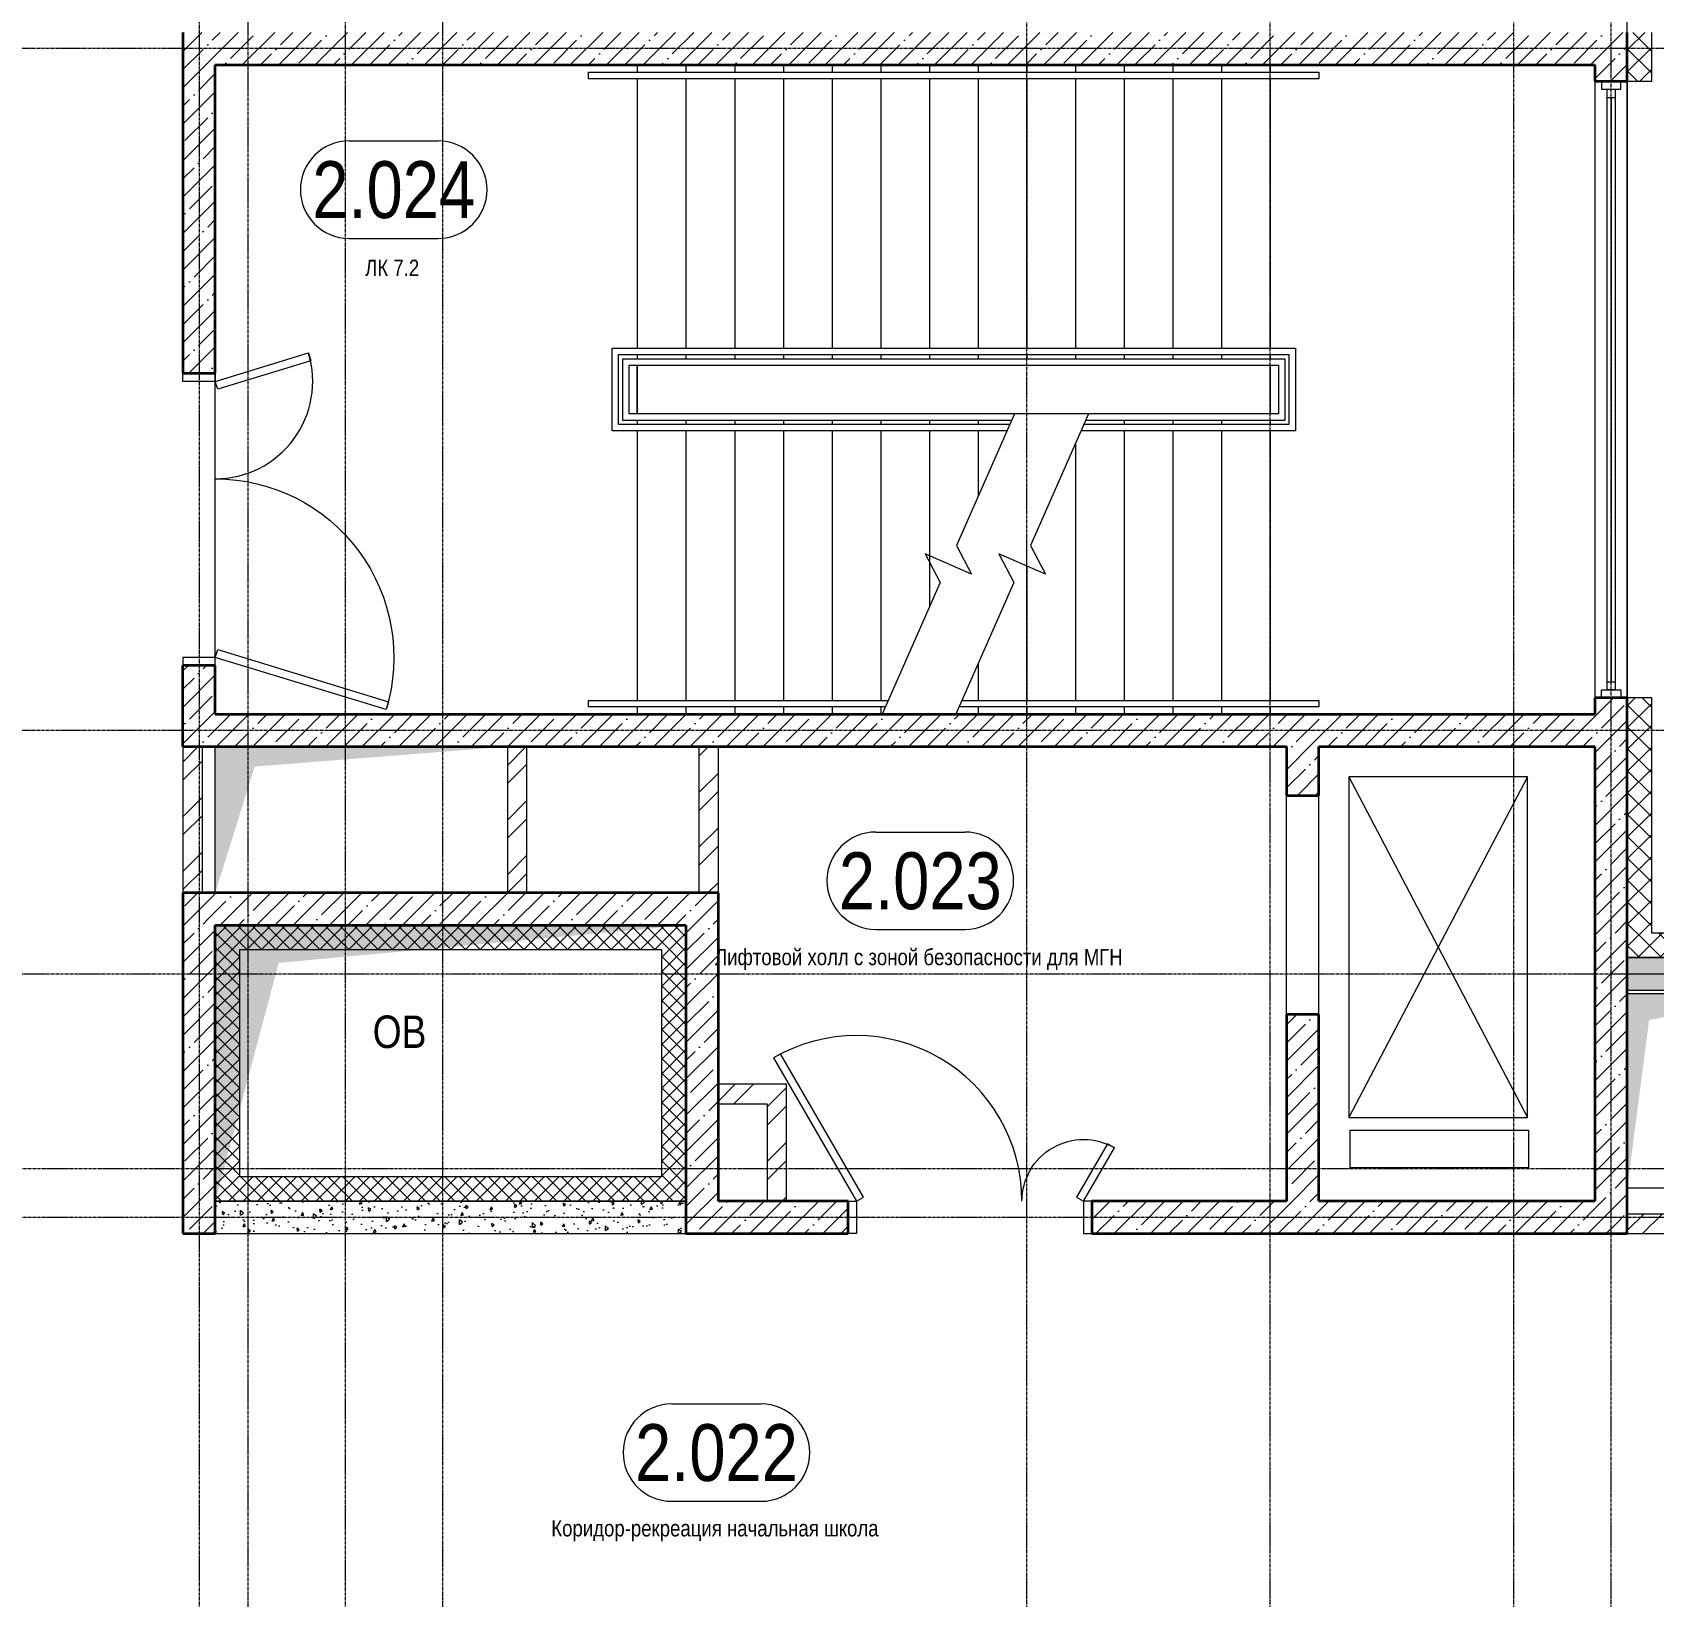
# Model space of a CAD drawing. Header units: millimetres. Extents: x -231292 to 573618, y -153144 to 564035.
# Drawn here: x 64856 to 74845, y 22894 to 32530 of the extents above; entities that cross this region are included whole.
import ezdxf
from ezdxf.enums import TextEntityAlignment as Align

# ---------------------------------------------------------------- set-up
doc = ezdxf.new("R2010")
doc.units = ezdxf.units.MM
doc.linetypes.add('CENTER2', pattern=[28.575, 19.05, -3.175, 3.175, -3.175])
doc.layers.get('0').update_dxf_attribs({"color": 250})
doc.layers.get('Defpoints').update_dxf_attribs({"color": 250})
for name, color, linetype, lineweight in [('A-Wall-Open', 250, 'Continuous', 5), ('АР_Area', 250, 'Continuous', 5), ('АР_Двери', 250, 'Continuous', 9), ('АР_Окна', 250, 'Continuous', 5), ('АР_Проем', 250, 'Continuous', 0), ('АР_Стены ЖБ', 250, 'Continuous', 35), ('АР_Стены кирпич', 250, 'Continuous', 20), ('АР_Стены ПЕНОблок', 250, 'Continuous', 20), ('АР_Утеплитель', 250, 'Continuous', 0), ('АР_Ф_ЛК', 250, 'Continuous', 5), ('АР_Штриховка', 250, 'Continuous', 0), ('КМ_Фахверки', 250, 'Continuous', 80), ('ОВ_Шахты', 250, 'Continuous', 5), ('РД_Оси_100', 250, 'Continuous', 0), ('ТХ_Оборудование', 250, 'Continuous', 9)]:
    doc.layers.add(name, color=color, linetype=linetype, lineweight=lineweight)
doc.layers.add('АР_Делит', color=250, linetype='Continuous', lineweight=0, plot=False)
doc.layers.add('РД_Витраж_проем', color=250, linetype='Continuous', lineweight=0, plot=False)
doc.styles.add('style1', font='ARIALN.TTF')
pattern_1 = [(45, (8883.4, 13229.69), (-112.2532, 112.2532), []), (45, (8995.66, 13229.69), (-112.2532, 112.2532), [198.4375, -39.6875, 0, -39.6875])]
pattern_2 = [(45, (8883.4, 13229.69), (-112.2532, 112.2532), []), (45, (8995.66, 13229.69), (-112.2532, 112.2532), [198.4375, -39.6875, 0, -39.6875])]
pattern_3 = [(45, (8883.4, 13229.69), (-168.3798, 168.3798), []), (45, (8995.66, 13229.69), (-168.3798, 168.3798), [])]
pattern_4 = [(45, (8883.4, 13229.69), (-168.3798, 168.3798), []), (45, (8995.66, 13229.69), (-168.3798, 168.3798), [])]

# ---------------------------------------------------------------- blocks, each defined once
blk = doc.blocks.new('СОШ_2200_АР_ОСИ_М100_28.05.24')
at = {"layer": 'РД_Оси_100', "linetype": 'CENTER2'}
for p, q in [((63600, -6155), (63600, 139938.679)), ((65100, -6155), (65100, 139938.679)), ((62100, -6155), (62100, 73302.739)), ((71363.995, 19200), (33000, 19200)), ((71363.995, 15000), (33000, 15000)), ((33000, 13500), (85055, 13500)), ((65700, 13500), (71364.045, 13500))]:
    blk.add_line(p, q, dxfattribs=at)
for points in [[(57300, 139938.679), (57300, -6155)], [(58500, 139938.679), (58500, -6155)], [(65700, -6155), (65700, 139938.679)], [(57000, 70839.76), (57000, -5755), (56700, -6155)], [(57900, 70753.904), (57900, -6155)], [(85055, 12300), (33500, 12300), (33000, 12450)], [(85055, 12000), (33500, 12000), (33000, 11850)]]:
    blk.add_lwpolyline(points, dxfattribs=at)
blk = doc.blocks.new('ЛК_4000х8500_2эт')
at = {"color": 5}
for points in [[(6300, 3915), (2100, 3915), (2100, 3955), (6600, 3955), (6600, 3915), (6300, 3915)], [(3928.6, 45), (2100, 45), (2100, 85), (3946.2, 85)], [(4401.1, 85), (6600, 85), (6600, 45), (4383.4, 45)]]:
    blk.add_lwpolyline(points, dxfattribs=at)
at = {"layer": 'АР_Делит'}
blk.add_lwpolyline([(-200, 4000), (8300, 4000), (8300, 0), (-200, 0)], close=True, dxfattribs=at)
at = {"layer": 'АР_Ф_ЛК', "color": 5}
for p, q in [((2400, 4000), (2400, 3955)), ((2700, 4000), (2700, 3955)), ((3000, 4000), (3000, 3955)), ((3300, 4000), (3300, 3955)), ((3600, 4000), (3600, 3955)), ((3900, 4000), (3900, 3955)), ((4200, 4000), (4200, 3955)), ((4500, 4000), (4500, 3955)), ((4800, 4000), (4800, 3955)), ((5100, 4000), (5100, 3955)), ((5400, 4000), (5400, 3955)), ((5700, 4000), (5700, 3955)), ((6000, 4000), (6000, 3955)), ((6300, 4000), (6300, 3955)), ((2400, 3915), (2400, 2255)), ((2700, 3915), (2700, 2255)), ((3000, 3915), (3000, 2255)), ((3300, 3915), (3300, 2255)), ((3600, 3915), (3600, 2255)), ((3900, 3915), (3900, 2255)), ((4200, 3915), (4200, 2255)), ((4500, 3915), (4500, 2255)), ((4800, 3915), (4800, 2255)), ((5100, 3915), (5100, 2255)), ((5400, 3915), (5400, 2255)), ((5700, 3915), (5700, 2255)), ((6000, 3915), (6000, 2255)), ((6300, 3915), (6300, 2255)), ((2400, 2215), (2400, 2190)), ((2700, 2215), (2700, 2190)), ((3000, 2215), (3000, 2190)), ((3300, 2215), (3300, 2190)), ((3600, 2215), (3600, 2190)), ((3900, 2215), (3900, 2190)), ((4200, 2215), (4200, 2190)), ((4500, 2215), (4500, 2190)), ((4800, 2215), (4800, 2190)), ((5100, 2215), (5100, 2190)), ((5400, 2215), (5400, 2190)), ((5700, 2215), (5700, 2190)), ((6000, 2215), (6000, 2190)), ((6300, 2215), (6300, 2190)), ((2400, 2150), (2400, 1850)), ((6300, 2150), (6300, 1850)), ((2400, 1810), (2400, 1785)), ((2700, 1810), (2700, 1785)), ((3000, 1810), (3000, 1785)), ((3300, 1810), (3300, 1785)), ((3600, 1810), (3600, 1785)), ((3900, 1810), (3900, 1785)), ((4200, 1810), (4200, 1785)), ((4500, 1810), (4500, 1785)), ((5400, 1810), (5400, 1785)), ((5700, 1810), (5700, 1785)), ((6000, 1810), (6000, 1785)), ((6300, 1810), (6300, 1785)), ((2400, 1745), (2400, 85)), ((2700, 1745), (2700, 85)), ((3000, 1745), (3000, 85)), ((3300, 1745), (3300, 85)), ((3600, 1745), (3600, 85)), ((3900, 1745), (3900, 85)), ((4200, 1745), (4200, 660.7)), ((4500, 1745), (4500, 1341.4)), ((5400, 1745), (5400, 85)), ((5700, 1745), (5700, 85)), ((6000, 1745), (6000, 85)), ((6300, 1745), (6300, 85)), ((5100, 1670.8), (5100, 85)), ((4800, 912.3), (4800, 85)), ((4500, 309.5), (4500, 85)), ((2400, 45), (2400, 0)), ((2700, 45), (2700, 0)), ((3000, 45), (3000, 0)), ((3300, 45), (3300, 0)), ((3600, 45), (3600, 0)), ((3900, 45), (3900, 0)), ((4500, 45), (4500, 0)), ((4800, 45), (4800, 0)), ((5100, 45), (5100, 0)), ((5400, 45), (5400, 0)), ((5700, 45), (5700, 0)), ((6000, 45), (6000, 0)), ((6300, 45), (6300, 0))]:
    blk.add_line(p, q, dxfattribs=at)
at = {"layer": 'АР_Ф_ЛК'}
for points in [[(6300, 3085, 0, 150, 0), (5833.8, 3085, 0, 0, 0), (2400, 3085, 0, 0, 0)], [(2400, 915, 0, 150, 0), (2866.2, 915, 0, 0, 0), (4200, 915, 0, 0, 0)], [(4921.5, 915, 0, 150, 0), (5387.8, 915, 0, 0, 0), (6300, 915, 0, 0, 0)]]:
    blk.add_lwpolyline(points, format="xyseb", dxfattribs=at)
at = {"layer": 'АР_Ф_ЛК', "color": 5}
for points in [[(4677.9, 1745), (2245, 1745), (2245, 2255), (6455, 2255), (6455, 1745), (5132.7, 1745)], [(4695.5, 1785), (2285, 1785), (2285, 2215), (6415, 2215), (6415, 1785), (5150.3, 1785)], [(4706.5, 1810), (2310, 1810), (2310, 2190), (6390, 2190), (6390, 1810), (5161.3, 1810)]]:
    blk.add_lwpolyline(points, dxfattribs=at)
for points in [[(2350, 2150), (6350, 2150), (6350, 1850), (2350, 1850)], [(2400, 2150), (6300, 2150), (6300, 1850), (2400, 1850)]]:
    blk.add_lwpolyline(points, close=True, dxfattribs=at)
at = {"layer": 'АР_Ф_ЛК', "lineweight": 0}
for points in [[(4724.2, 1850), (4366.9, 1039.4), (4459.5, 862), (4173.5, 988), (4266.1, 810.6), (3908.8, 0)], [(5179, 1850), (4821.7, 1039.4), (4914.3, 862), (4628.3, 988), (4720.9, 810.6), (4363.6, 0)]]:
    blk.add_lwpolyline(points, dxfattribs=at)
blk = doc.blocks.new('otv')
at = {"linetype": 'Continuous'}
blk.add_lwpolyline([(0, -1), (0, 0), (1, 0), (1, -1)], close=True, dxfattribs=at)
blk.add_solid([(0, -1), (0, 0), (0.1346, -0.1366), (1, 0)], dxfattribs=at)
blk = doc.blocks.new('MOK-МаркаПом_овал_ареал')
for p, q in [((-2.75, 3), (2.75, 3)), ((-2.75, -3), (2.75, -3))]:
    blk.add_line(p, q)
for centre, radius, start, end in [((-2.75, 0), 3, 90, 270), ((2.75, 0), 3, 270, 90), ((-3.75, 0), 3.5, 0, 0.00095)]:
    blk.add_arc(centre, radius, start, end)
at = {"color": 0, "style": 'style1'}
blk.add_attdef('АР-ПОМЕЩЕНИЕ:НОМЕР', text='', height=3.5, dxfattribs=at).set_placement((0, 0), align=Align.MIDDLE)
at = {"layer": 'Defpoints', "color": 2, "style": 'style1'}
blk.add_attdef('АР-ПОМЕЩЕНИЕ:НАИМЕНОВАНИЕ', text='', height=1, dxfattribs=at).set_placement((-0.094, -4.814), align=Align.MIDDLE)

msp = doc.modelspace()

# ---------------------------------------------------------------- hatches: boundary and pattern name
at = {"layer": 'АР_Штриховка', "linetype": 'Continuous', "lineweight": 5}
h = msp.add_hatch(dxfattribs=at)
h.set_pattern_fill('ANSI35', color=256, scale=25, angle=-360, style=0)
h.set_pattern_definition([(45, (8883.4, 13229.69), (-112.2532, 112.2532), []), (45, (8995.66, 13229.69), (-112.2532, 112.2532), [198.4375, -39.6875, 0, -39.6875])])
h.paths.add_polyline_path([(65783.403, 32529.691), (65983.403, 32329.69), (74483.403, 32329.68), (74683.403, 32529.68)], flags=0)
h = msp.add_hatch(dxfattribs=at)
h.set_pattern_fill('ANSI35', color=256, scale=25, style=0)
h.set_pattern_definition(pattern_2)
h.paths.add_polyline_path([(65783.403, 28129.686), (65983.403, 28129.686), (65933.403, 28263.02), (65783.403, 28329.686)], flags=0)
h.paths.add_polyline_path([(65783.403, 28329.686), (65933.403, 28263.02), (65983.403, 28329.686), (65983.403, 28629.686), (65783.403, 28629.686)], flags=0)
h.paths.add_polyline_path([(65783.403, 30429.686), (65983.403, 30429.686), (65983.403, 32329.69), (65783.403, 32529.691)], flags=0)
h = msp.add_hatch(dxfattribs=at)
h.set_pattern_fill('ANSI35', color=256, scale=25, angle=-360, style=0)
h.set_pattern_definition(pattern_1)
h.paths.add_polyline_path([(74683.403, 32529.68), (74483.403, 32329.68), (74483.403, 32229.686), (74683.403, 32229.686)], flags=0)
h.paths.add_polyline_path([(74683.403, 28429.686), (74483.403, 28429.686), (74483.403, 28329.686), (74533.403, 28263.02), (74683.403, 28329.686)], flags=0)
h.paths.add_polyline_path([(74683.403, 28329.686), (74533.403, 28263.02), (74483.403, 28129.686), (74483.403, 25329.686), (74683.403, 25129.686)], flags=0)
at = {"layer": 'АР_Штриховка', "linetype": 'Continuous', "lineweight": 0}
h = msp.add_hatch(dxfattribs=at)
h.set_pattern_fill('ANSI37', color=256, scale=30, angle=-360, style=0)
h.set_pattern_definition([(45, (8883.4, 13229.69), (-67.35192, 67.35192), []), (135, (8883.4, 13229.69), (-67.35192, -67.35192), [])])
h.paths.add_polyline_path([(74833.404, 32529.685), (74683.404, 32529.685), (74683.404, 32229.686), (74833.404, 32229.686)], flags=0)
h.paths.add_polyline_path([(74833.402, 28429.686), (74683.402, 28429.686), (74683.402, 26829.686), (74833.402, 26979.686)], flags=0)
at = {"layer": 'АР_Штриховка', "linetype": 'Continuous', "lineweight": 5}
h = msp.add_hatch(dxfattribs=at)
h.set_pattern_fill('ANSI35', color=256, scale=25, style=0)
h.set_pattern_definition(pattern_1)
h.paths.add_polyline_path([(74483.403, 28129.686), (74533.403, 28263.02), (74483.403, 28329.686), (72783.403, 28329.686), (72716.736, 28179.686), (72783.403, 28129.686)], flags=0)
h.paths.add_polyline_path([(72583.403, 28129.686), (72716.736, 28179.686), (72783.403, 28329.686), (65983.403, 28329.686), (65933.403, 28263.02), (65983.403, 28129.686)], flags=0)
h = msp.add_hatch(dxfattribs=at)
h.set_pattern_fill('ANSI35', color=256, scale=25, style=0)
h.set_pattern_definition(pattern_2)
h.paths.add_polyline_path([(72583.403, 25329.686), (72716.736, 25279.686), (72783.403, 25329.686), (72783.403, 26479.686), (72583.403, 26479.686)], flags=0)
h.paths.add_polyline_path([(72583.403, 27829.686), (72783.403, 27829.686), (72783.403, 28129.686), (72716.736, 28179.686), (72583.403, 28129.686)], flags=0)
at = {"layer": 'АР_Штриховка', "linetype": 'Continuous', "lineweight": 0}
h = msp.add_hatch(dxfattribs=at)
h.set_pattern_fill('ANSI32', color=256, scale=25, angle=-360, style=0)
h.set_pattern_definition(pattern_4)
h.paths.add_polyline_path([(65903.403, 28129.686), (65783.403, 28129.686), (65783.403, 27232.686), (65903.403, 27232.686)], flags=0)
h = msp.add_hatch(dxfattribs=at)
h.set_pattern_fill('ANSI32', color=256, scale=25, style=0)
h.set_pattern_definition(pattern_3)
h.paths.add_polyline_path([(67783.403, 27232.686), (67903.403, 27232.686), (67903.403, 28129.686), (67783.403, 28129.686)], flags=0)
h = msp.add_hatch(dxfattribs=at)
h.set_pattern_fill('ANSI32', color=256, scale=25, style=0)
h.set_pattern_definition(pattern_3)
h.paths.add_polyline_path([(68963.403, 27232.686), (69083.403, 27232.686), (69083.403, 28129.686), (68963.403, 28129.686)], flags=0)
at = {"layer": 'АР_Штриховка', "linetype": 'Continuous', "lineweight": 5}
h = msp.add_hatch(dxfattribs=at)
h.set_pattern_fill('ANSI35', color=256, scale=25, style=0)
h.set_pattern_definition(pattern_2)
h.paths.add_polyline_path([(65783.403, 25129.686), (65983.403, 25129.686), (65983.403, 27029.686), (65783.403, 27229.686)], flags=0)
h = msp.add_hatch(dxfattribs=at)
h.set_pattern_fill('ANSI35', color=256, scale=25, style=0)
h.set_pattern_definition([(45, (8883.4, 13229.69), (-112.2532, 112.2532), []), (45, (8995.66, 13229.69), (-112.2532, 112.2532), [198.4375, -39.6875, 0, -39.6875])])
h.paths.add_polyline_path([(65783.403, 27229.686), (65983.403, 27029.686), (68883.403, 27029.686), (69083.403, 27229.686)], flags=0)
h = msp.add_hatch(dxfattribs=at)
h.set_pattern_fill('ANSI35', color=256, scale=25, angle=-360, style=0)
h.set_pattern_definition(pattern_2)
h.paths.add_polyline_path([(69083.403, 27229.686), (68883.403, 27029.686), (68883.403, 25129.686), (69083.403, 25329.686)], flags=0)
at = {"layer": 'АР_Штриховка', "linetype": 'Continuous', "lineweight": 0}
h = msp.add_hatch(dxfattribs=at)
h.set_pattern_fill('ANSI37', color=256, scale=20, angle=-360, style=0)
h.set_pattern_definition([(45, (8883.4, 13229.686), (-44.90128, 44.90128), []), (135, (8883.4, 13229.686), (-44.90128, -44.90128), [])])
h.paths.add_polyline_path([(66133.403, 26879.686), (65983.403, 27029.686), (65983.403, 25329.686), (66133.403, 25479.686)], flags=0)
h = msp.add_hatch(dxfattribs=at)
h.set_pattern_fill('ANSI37', color=256, scale=20, style=0)
h.set_pattern_definition([(45, (8883.4, 13229.686), (-44.90128, 44.90128), []), (135, (8883.4, 13229.686), (-44.90128, -44.90128), [])])
h.paths.add_polyline_path([(68733.403, 26879.686), (68883.403, 27029.686), (65983.403, 27029.686), (66133.403, 26879.686)], flags=0)
h = msp.add_hatch(dxfattribs=at)
h.set_pattern_fill('ANSI37', color=256, scale=20, style=0)
h.set_pattern_definition([(45, (8883.4, 13229.686), (-44.90128, 44.90128), []), (135, (8883.4, 13229.686), (-44.90128, -44.90128), [])])
h.paths.add_polyline_path([(68733.403, 25479.686), (68883.403, 25329.686), (68883.403, 27029.686), (68733.403, 26879.686)], flags=0)
h = msp.add_hatch(dxfattribs=at)
h.set_pattern_fill('ANSI37', color=256, scale=30, style=0)
h.set_pattern_definition([(45, (8883.4, 13229.69), (-67.35192, 67.35192), []), (135, (8883.4, 13229.69), (-67.35192, -67.35192), [])])
h.paths.add_polyline_path([(74833.402, 26979.686), (74683.402, 26829.686), (76583.403, 26829.686), (76583.403, 26979.686)], flags=0)
h.paths.add_polyline_path([(77783.403, 26979.686), (77783.403, 26829.686), (78683.403, 26829.686), (78683.403, 26979.686)], flags=0)
h.paths.add_polyline_path([(79883.403, 26979.686), (79883.403, 26829.686), (81083.339, 26829.686), (81083.339, 26979.686)], flags=0)
h.paths.add_polyline_path([(84383.339, 26979.686), (84383.339, 26829.686), (85283.403, 26829.686), (85283.403, 26979.686)], flags=0)
h.paths.add_polyline_path([(88583.403, 26979.686), (88583.403, 26829.686), (89983.403, 26829.686), (89983.403, 26979.686)], flags=0)
h.paths.add_polyline_path([(91183.403, 26979.686), (91183.403, 26829.686), (92083.403, 26829.686), (92233.403, 26979.686)], flags=0)
h = msp.add_hatch(dxfattribs=at)
h.set_pattern_fill('AR-CONC', color=256, style=0)
h.set_pattern_definition([(50, (8883.4, 13229.69), (182.18467, -15.93909), [19.05, -209.55]), (355, (8883.4, 13229.69), (-35.24342, 191.05685), [15.24, -167.6406]), (100.45144, (8898.58, 13228.36), (146.94125, 175.11775), [16.19, -178.09024]), (46.1842, (8883.4, 13280.49), (271.07904, -42.0423), [28.575, -314.325]), (96.63556, (8906, 13276.98), (237.4041, 247.4261), [24.285, -267.1356]), (351.18415, (8883.4, 13280.5), (237.4041, 247.4261), [22.86, -251.4597]), (21, (8908.8, 13267.79), (151.6144, -102.2652), [19.05, -209.55]), (326, (8908.8, 13267.79), (61.80203, 184.18797), [15.24, -167.64]), (71.45144, (8921.44, 13259.26), (213.41642, 81.92277), [16.19, -178.08994]), (37.5, (8883.4, 13229.686), (3.088603, 84.55504), [0, -165.608, 0, -170.18, 0, -168.275]), (7.5, (8883.4, 13229.69), (66.81966, 100.18057), [0, -97.028, 0, -161.798, 0, -64.135]), (327.5, (8826.76, 13229.686), (135.590595, -5.728744), [0, -63.5, 0, -198.12, 0, -262.89]), (317.5, (8801.36, 13229.69), (148.12918, 25.42649), [0, -82.55, 0, -131.572, 0, -186.69])])
h.paths.add_polyline_path([(74683.401, 26829.686), (74683.401, 26629.686), (76583.403, 26629.686), (76583.403, 26829.686)], flags=0)
h.paths.add_polyline_path([(77783.403, 26829.686), (77783.403, 26629.686), (78683.403, 26629.686), (78683.403, 26829.686)], flags=0)
h.paths.add_polyline_path([(79883.403, 26829.686), (79883.403, 26629.686), (81083.339, 26629.686), (81083.339, 26829.686)], flags=0)
h.paths.add_polyline_path([(84383.339, 26829.686), (84383.339, 26629.686), (85283.403, 26629.686), (85283.403, 26829.686)], flags=0)
h.paths.add_polyline_path([(88583.403, 26829.686), (88583.403, 26629.686), (89983.403, 26629.686), (89983.403, 26829.686)], flags=0)
h.paths.add_polyline_path([(91183.403, 26829.686), (91183.403, 26629.686), (91883.403, 26629.686), (92083.403, 26829.686)], flags=0)
h = msp.add_hatch(dxfattribs=at)
h.set_pattern_fill('ANSI32', color=256, scale=25, style=0)
h.set_pattern_definition([(45, (8883.4, 13229.69), (-168.3798, 168.3798), []), (45, (8995.66, 13229.69), (-168.3798, 168.3798), [])])
h.paths.add_polyline_path([(69083.403, 26049.686), (69083.403, 25929.686), (69383.403, 25929.686), (69503.403, 26049.686)], flags=0)
h = msp.add_hatch(dxfattribs=at)
h.set_pattern_fill('ANSI32', color=256, scale=25, angle=-360, style=0)
h.set_pattern_definition(pattern_4)
h.paths.add_polyline_path([(69503.403, 26049.686), (69383.403, 25929.686), (69383.403, 25329.686), (69503.403, 25329.686)], flags=0)
h = msp.add_hatch(dxfattribs=at)
h.set_pattern_fill('ANSI37', color=256, scale=20, angle=-360, style=0)
h.set_pattern_definition([(45, (8883.4, 13229.686), (-44.90128, 44.90128), []), (135, (8883.4, 13229.686), (-44.90128, -44.90128), [])])
h.paths.add_polyline_path([(66133.403, 25479.686), (65983.403, 25329.686), (68883.403, 25329.686), (68733.403, 25479.686)], flags=0)
h = msp.add_hatch(dxfattribs=at)
h.set_pattern_fill('AR-CONC', color=256, angle=-315, style=0)
h.set_pattern_definition([(95, (8883.4, 13229.69), (140.09465, 117.55338), [19.05, -209.55]), (40, (8883.4, 13229.69), (-160.01845, 110.1767), [15.24, -167.6406]), (145.45144, (8895.08, 13239.48), (-19.9238, 227.7301), [16.19, -178.09024]), (91.1842, (8847.48, 13265.6), (221.41024, 161.9534), [28.575, -314.325]), (141.63556, (8865.93, 13279.1), (-7.0866, 342.8268), [24.285, -267.1356]), (36.18415, (8847.48, 13265.6), (-7.0866, 342.8268), [22.86, -251.4597]), (66, (8874.42, 13274.59), (179.51998, 34.89515), [19.05, -209.55]), (11, (8874.42, 13274.59), (-86.5399, 173.9412), [15.24, -167.64]), (116.45145, (8889.38, 13277.5), (92.98005, 208.83634), [16.19, -178.08994]), (82.5, (8883.4, 13229.686), (-57.60547, 61.973414), [0, -165.608, 0, -170.18, 0, -168.275]), (52.5, (8883.4, 13229.69), (-23.58973, 118.087), [0, -97.028, 0, -161.798, 0, -64.135]), (12.5, (8843.35, 13189.634), (99.92786, 91.826196), [0, -63.5, 0, -198.12, 0, -262.89]), (2.5, (8825.39, 13171.67), (86.7639, 122.7224), [0, -82.55, 0, -131.572, 0, -186.69])])
h.paths.add_polyline_path([(65983.403, 25329.686), (65983.403, 25129.686), (68883.403, 25129.686), (68883.403, 25329.686)], flags=0)
at = {"layer": 'АР_Штриховка', "linetype": 'Continuous', "lineweight": 5}
h = msp.add_hatch(dxfattribs=at)
h.set_pattern_fill('ANSI35', color=256, scale=25, angle=-360, style=0)
h.set_pattern_definition([(45, (8883.4, 13229.69), (-112.2532, 112.2532), []), (45, (8995.66, 13229.69), (-112.2532, 112.2532), [198.4375, -39.6875, 0, -39.6875])])
h.paths.add_polyline_path([(74683.403, 25129.686), (74483.403, 25329.686), (72783.403, 25329.686), (72716.736, 25279.686), (72783.403, 25129.686)], flags=0)
h.paths.add_polyline_path([(72783.403, 25129.686), (72716.736, 25279.686), (72583.403, 25329.686), (71383.403, 25329.686), (71383.403, 25129.686)], flags=0)
h.paths.add_polyline_path([(69883.403, 25129.686), (69883.403, 25329.686), (69083.403, 25329.686), (68883.403, 25129.686)], flags=0)
at = {"layer": 'АР_Штриховка', "linetype": 'Continuous', "lineweight": 0}
h = msp.add_hatch(dxfattribs=at)
h.set_pattern_fill('ANSI32', color=256, scale=25, style=0)
h.set_pattern_definition([(45, (8883.4, 13229.69), (-168.3798, 168.3798), []), (45, (8995.66, 13229.69), (-168.3798, 168.3798), [])])
h.paths.add_polyline_path([(75802.987, 25129.686), (75682.987, 25249.686), (74683.401, 25249.686), (74683.401, 25129.686)], flags=0)

# ---------------------------------------------------------------- linework, layer by layer
at = {"layer": 'A-Wall-Open', "linetype": 'Continuous', "lineweight": 5}
msp.add_line((74683.404, 32229.686), (74683.402, 28429.686), dxfattribs=at)
at = {"layer": 'АР_Двери', "linetype": 'Continuous', "lineweight": 9}
for points in [[(66557.186, 30555.109), (66571.804, 30507.294), (65998.021, 30331.871), (65983.403, 30379.686)], [(65783.403, 30379.686), (65783.403, 30429.686), (65983.403, 30429.686), (65983.403, 30379.686)], [(65783.403, 28679.686), (65783.403, 28629.686), (65983.403, 28629.686), (65983.403, 28679.686)], [(65983.403, 28679.686), (65998.021, 28727.501), (67049.957, 28405.892), (67035.338, 28358.077)], [(69933.403, 25329.686), (69976.704, 25354.686), (69466.704, 26238.032), (69423.403, 26213.032)], [(71523.403, 25658.776), (71480.101, 25683.776), (71290.101, 25354.686), (71333.403, 25329.686)], [(69933.403, 25129.686), (69883.403, 25129.686), (69883.403, 25329.686), (69933.403, 25329.686)], [(71333.403, 25129.686), (71383.403, 25129.686), (71383.403, 25329.686), (71333.403, 25329.686)]]:
    msp.add_lwpolyline(points, close=True, dxfattribs=at)
for centre, radius, start, end in [((65983.403, 30379.686), 600, 270, 17), ((69933.403, 25329.686), 1020, 0, 120)]:
    msp.add_arc(centre, radius, start, end, dxfattribs=at)
at = {"layer": 'АР_Двери', "linetype": 'Continuous', "lineweight": 9, "extrusion": (0, 0, -1)}
for centre, radius, start, end in [((-65983.403, 28679.686), 1100, 90, 197), ((-71333.403, 25329.686), 380, 0, 120)]:
    msp.add_arc(centre, radius, start, end, dxfattribs=at)
at = {"layer": 'АР_Окна', "linetype": 'Continuous', "lineweight": 5}
for p, q in [((74483.403, 32229.686), (74483.403, 28429.686)), ((74683.403, 32229.686), (74683.403, 28429.686)), ((74558.403, 32129.686), (74608.403, 32129.686)), ((74583.403, 32129.686), (74583.403, 28529.686)), ((74558.403, 28529.686), (74608.403, 28529.686))]:
    msp.add_line(p, q, dxfattribs=at)
for points in [[(74643.403, 32179.686), (74643.403, 32229.686), (74523.403, 32229.686), (74523.403, 32179.686)], [(74558.403, 32179.686), (74608.403, 32179.686), (74608.403, 28479.686), (74558.403, 28479.686)], [(74643.403, 28479.686), (74643.403, 28429.686), (74523.403, 28429.686), (74523.403, 28479.686)]]:
    msp.add_lwpolyline(points, close=True, dxfattribs=at)
at = {"layer": 'АР_Проем', "linetype": 'Continuous', "lineweight": 0}
for p, q in [((72583.403, 26479.686), (72583.403, 27829.686)), ((72783.403, 26479.686), (72783.403, 27829.686))]:
    msp.add_line(p, q, dxfattribs=at)
at = {"layer": 'АР_Стены ЖБ', "linetype": 'Continuous', "lineweight": 35}
for p, q in [((65783.403, 32529.691), (65783.403, 30429.686)), ((74683.403, 32229.686), (74683.403, 32529.68)), ((65983.403, 32329.69), (74483.403, 32329.68)), ((65983.403, 30429.686), (65983.403, 32329.69)), ((74483.403, 32329.68), (74483.403, 32229.686)), ((74483.403, 32229.686), (74683.403, 32229.686)), ((65783.403, 30429.686), (65983.403, 30429.686)), ((65983.403, 28629.686), (65783.403, 28629.686)), ((65783.403, 28129.686), (65783.403, 28629.686)), ((65983.403, 28329.686), (65983.403, 28629.686)), ((74683.403, 28429.686), (74483.403, 28429.686)), ((74483.403, 28429.686), (74483.403, 28329.686)), ((74683.403, 25129.686), (74683.403, 28429.686)), ((65983.403, 28329.686), (74483.403, 28329.686)), ((65783.403, 28129.686), (65983.403, 28129.686)), ((65983.403, 28129.686), (72583.403, 28129.686)), ((65983.403, 28129.686), (65983.403, 28129.686)), ((72583.403, 28129.686), (72583.403, 27829.686)), ((72783.403, 28129.686), (74483.403, 28129.686)), ((72783.403, 27829.686), (72783.403, 28129.686)), ((74483.403, 28129.686), (74483.403, 25329.686)), ((72583.403, 27829.686), (72783.403, 27829.686)), ((65783.403, 27229.686), (65783.403, 25129.686)), ((69083.403, 27229.686), (65783.403, 27229.686)), ((69083.403, 25329.686), (69083.403, 27229.686)), ((65983.403, 25129.686), (65983.403, 27029.686)), ((65983.403, 27029.686), (68883.403, 27029.686)), ((68883.403, 27029.686), (68883.403, 25129.686)), ((72783.403, 26479.686), (72583.403, 26479.686)), ((72583.403, 26479.686), (72583.403, 25329.686)), ((72783.403, 25329.686), (72783.403, 26479.686)), ((69883.403, 25329.686), (69083.403, 25329.686)), ((69883.403, 25129.686), (69883.403, 25329.686)), ((72583.403, 25329.686), (71383.403, 25329.686)), ((71383.403, 25329.686), (71383.403, 25129.686)), ((74483.403, 25329.686), (72783.403, 25329.686)), ((65783.403, 25129.686), (65983.403, 25129.686)), ((68883.403, 25129.686), (69883.403, 25129.686)), ((71383.403, 25129.686), (74683.403, 25129.686))]:
    msp.add_line(p, q, dxfattribs=at)
at = {"layer": 'АР_Стены кирпич', "linetype": 'Continuous', "lineweight": 20}
for p, q in [((65903.403, 28129.686), (65783.403, 28129.686)), ((65783.403, 28129.686), (65783.403, 27232.686)), ((65903.403, 27232.686), (65903.403, 28129.686)), ((67903.403, 28129.686), (67783.403, 28129.686)), ((67783.403, 28129.686), (67783.403, 27232.686)), ((67903.403, 27232.686), (67903.403, 28129.686)), ((69083.403, 28129.686), (68963.403, 28129.686)), ((68963.403, 28129.686), (68963.403, 27232.686)), ((69083.403, 27232.686), (69083.403, 28129.686)), ((65783.403, 27232.686), (65903.403, 27232.686)), ((67783.403, 27232.686), (67903.403, 27232.686)), ((68963.403, 27232.686), (69083.403, 27232.686)), ((69083.403, 26049.686), (69083.403, 25929.686)), ((69503.403, 26049.686), (69083.403, 26049.686)), ((69503.403, 25329.686), (69503.403, 26049.686)), ((69083.403, 25929.686), (69383.403, 25929.686)), ((69383.403, 25929.686), (69383.403, 25329.686)), ((69383.403, 25329.686), (69503.403, 25329.686)), ((75682.987, 25249.686), (74683.401, 25249.686)), ((74683.401, 25249.686), (74683.401, 25129.686)), ((74683.401, 25129.686), (75802.987, 25129.686))]:
    msp.add_line(p, q, dxfattribs=at)
at = {"layer": 'АР_Стены ПЕНОблок', "linetype": 'Continuous', "lineweight": 20}
for p, q in [((74683.401, 26829.686), (74683.401, 26629.686)), ((76583.403, 26829.686), (74683.401, 26829.686)), ((74683.401, 26629.686), (76583.403, 26629.686)), ((65983.403, 25329.686), (65983.403, 25129.686)), ((68883.403, 25329.686), (65983.403, 25329.686)), ((68883.403, 25129.686), (68883.403, 25329.686)), ((65983.403, 25129.686), (68883.403, 25129.686))]:
    msp.add_line(p, q, dxfattribs=at)
at = {"layer": 'АР_Утеплитель', "linetype": 'Continuous', "lineweight": 0}
for p, q in [((74683.404, 32529.685), (74683.404, 32229.686)), ((74833.404, 32229.686), (74833.404, 32529.685)), ((74683.404, 32229.686), (74833.404, 32229.686)), ((74833.402, 28429.686), (74683.402, 28429.686)), ((74683.402, 28429.686), (74683.402, 26829.686)), ((74833.402, 26979.686), (74833.402, 28429.686)), ((65983.403, 27029.686), (65983.403, 25329.686)), ((68883.403, 27029.686), (65983.403, 27029.686)), ((68883.403, 25329.686), (68883.403, 27029.686)), ((76583.403, 26979.686), (74833.402, 26979.686)), ((66133.403, 25479.686), (66133.403, 26879.686)), ((66133.403, 26879.686), (68733.403, 26879.686)), ((68733.403, 26879.686), (68733.403, 25479.686)), ((74683.402, 26829.686), (76583.403, 26829.686)), ((68733.403, 25479.686), (66133.403, 25479.686)), ((65983.403, 25329.686), (68883.403, 25329.686))]:
    msp.add_line(p, q, dxfattribs=at)
at = {"layer": 'КМ_Фахверки', "lineweight": 5}
msp.add_lwpolyline([(79583.403, 81804.686), (103283.403, 81804.103), (103283.403, 13129.686), (123583.403, 13129.686), (123583.371, 148129.686), (81883.406, 148129.686), (81883.406, 142129.686), (46283.403, 142129.686), (46283.403, 113829.686), (8783.403, 113829.686), (8783.403, 26629.686), (36583.403, 26629.686), (36583.403, 39729.686), (29083.403, 39729.686), (29083.403, 81804.686), (54383.403, 81804.686), (54383.403, 13129.686), (92083.403, 13129.686), (92083.403, 26829.686), (74683.402, 26829.694), (74683.401, 81804.686), (79584.99, 81804.686)], dxfattribs=at)
at = {"layer": 'РД_Витраж_проем', "linetype": 'Continuous', "lineweight": 0}
msp.add_line((74683.402, 28429.686), (74683.404, 32229.686), dxfattribs=at)
at = {"layer": 'ТХ_Оборудование'}
for p, q in [((72967.447, 27944.676), (74067.447, 25844.676)), ((74067.447, 27944.676), (72967.447, 25844.676))]:
    msp.add_line(p, q, dxfattribs=at)
for points in [[(74067.447, 27944.676), (72967.447, 27944.676), (72967.447, 25844.676), (74067.447, 25844.676)], [(69083.403, 25329.686), (69083.403, 25929.686), (69383.403, 25929.686), (69383.403, 25329.686)], [(72974.726, 25766.834), (74074.726, 25766.834), (74074.726, 25534.836), (72974.726, 25534.836)]]:
    msp.add_lwpolyline(points, close=True, dxfattribs=at)

# ---------------------------------------------------------------- block references
at = {"layer": 'АР_Area', "linetype": 'Continuous', "lineweight": 5, "xscale": 100, "yscale": 100, "zscale": 100}
for p, values in [((67082.319, 31561.118), {'АР-ПОМЕЩЕНИЕ:НОМЕР': '2.024', 'АР-ПОМЕЩЕНИЕ:НАИМЕНОВАНИЕ': 'ЛК 7.2'}), ((70327.175, 27303.58), {'АР-ПОМЕЩЕНИЕ:НОМЕР': '2.023', 'АР-ПОМЕЩЕНИЕ:НАИМЕНОВАНИЕ': 'Лифтовой холл с зоной безопасности для МГН'}), ((69071.039, 23780.63), {'АР-ПОМЕЩЕНИЕ:НОМЕР': '2.022', 'АР-ПОМЕЩЕНИЕ:НАИМЕНОВАНИЕ': 'Коридор-рекреация начальная школа'})]:
    msp.add_blockref('MOK-МаркаПом_овал_ареал', p, dxfattribs=at).add_auto_attribs(values)
at = {"layer": 'АР_Ф_ЛК'}
msp.add_blockref('ЛК_4000х8500_2эт', (66183.403, 28329.686), dxfattribs=at)
at = {"layer": 'ОВ_Шахты', "zscale": 1400}
for p, xscale, yscale in [((65983.403, 28129.686), 1800, 900), ((65983.403, 27029.686), 2900, 1700), ((74682.987, 26609.416), 1000, 1200)]:
    msp.add_blockref('otv', p, dxfattribs=dict(at, xscale=xscale, yscale=yscale))
at = {"layer": 'РД_Оси_100'}
msp.add_blockref('СОШ_2200_АР_ОСИ_М100_28.05.24', (8883.403, 13229.686), dxfattribs=at)

# ---------------------------------------------------------------- texts
at = {"layer": 'ОВ_Шахты', "insert": (67118.488, 26371.686), "char_height": 200, "width": 2231.18517, "attachment_point": 5, "style": 'style1'}
msp.add_mtext('ОВ', dxfattribs=at)

doc.saveas('drawing.dxf')
